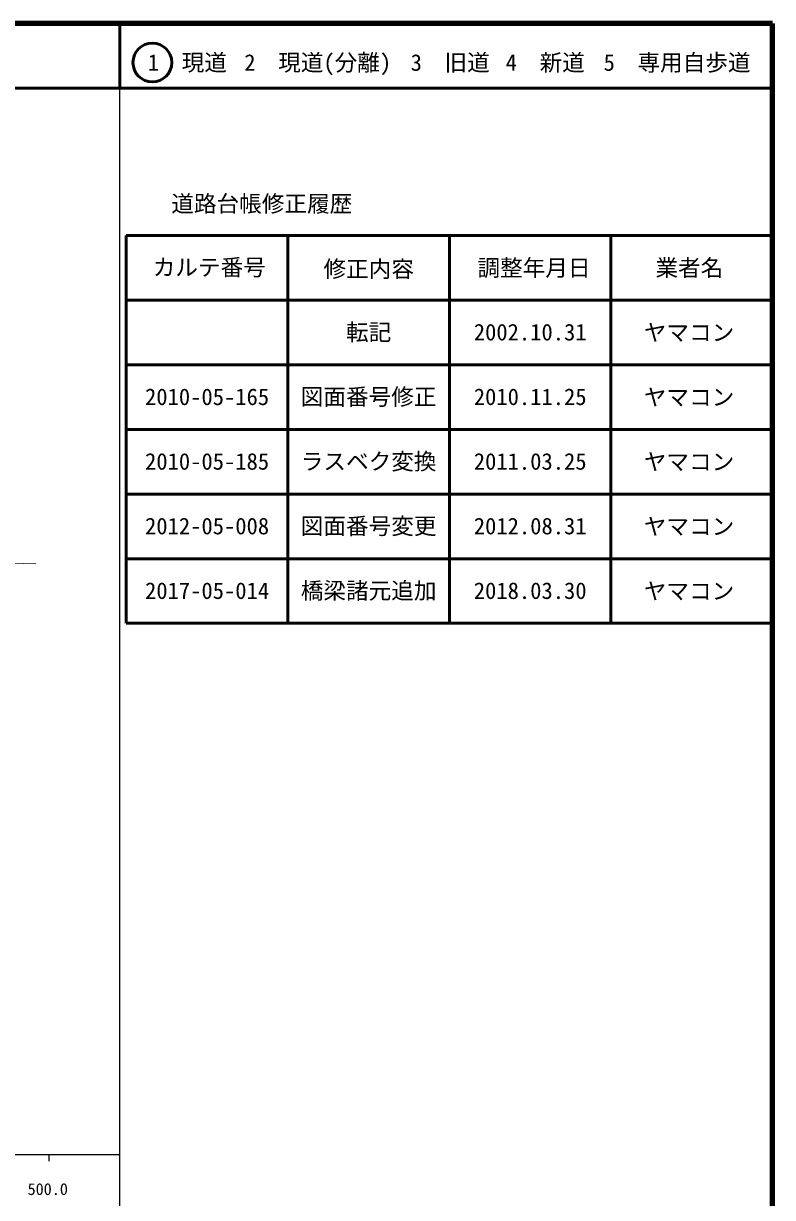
# Model space of a CAD drawing. Units: millimetres on the paper, enlarged 1000 times. Extents: x 40000 to 680000, y 20000 to 380000.
# Drawn here: x 564089 to 680000, y 198357 to 380000 of the extents above; entities that cross this region are included whole.
import ezdxf
from ezdxf.enums import TextEntityAlignment as Align

# ---------------------------------------------------------------- set-up
doc = ezdxf.new("R2010")
doc.units = ezdxf.units.MM
doc.header["$LTSCALE"] = 1000
for name, color, linetype, lineweight in [('M-STR-HTXT', 7, 'Continuous', 13), ('M-TTL', 2, 'Continuous', 140), ('M-TTL-BAND', 7, 'Continuous', 25), ('M-TTL-FRAM', 2, 'Continuous', 50), ('M-TTL-LINE', 7, 'Continuous', 50)]:
    doc.layers.add(name, color=color, linetype=linetype, lineweight=lineweight)
doc.layers.add('M-TTL-TXT', color=7, linetype='Continuous')
doc.styles.add('ＭＳ ゴシック', font='')
doc.styles.get('ＭＳ ゴシック').set_extended_font_data('MS Gothic')

msp = doc.modelspace()

# ---------------------------------------------------------------- linework, layer by layer
at = {"layer": 'M-STR-HTXT'}
msp.add_lwpolyline([(518591, 276515), (540787, 297086), (566001, 296403)], dxfattribs=at)
at = {"layer": 'M-TTL'}
for p, q in [((680000, 380000), (40000, 380000)), ((680000, 20000), (680000, 380000))]:
    msp.add_line(p, q, dxfattribs=at)
at = {"layer": 'M-TTL-BAND'}
for p, q in [((579000, 20000), (579000, 370000)), ((40000, 205000), (579000, 205000)), ((568000, 205000), (568000, 204000))]:
    msp.add_line(p, q, dxfattribs=at)
at = {"layer": 'M-TTL-FRAM'}
for p, q in [((580000, 347197), (580000, 287197)), ((580000, 347197), (680000, 347197)), ((580000, 287197), (680000, 287197))]:
    msp.add_line(p, q, dxfattribs=at)
at = {"layer": 'M-TTL-LINE'}
for p, q in [((579000, 380000), (579000, 370000)), ((40000, 370000), (680000, 370000)), ((605000, 347197), (605000, 287197)), ((630000, 347197), (630000, 287197)), ((655000, 347197), (655000, 287197)), ((580000, 337197), (680000, 337197)), ((580000, 327197), (680000, 327197)), ((580000, 317197), (680000, 317197)), ((580000, 307197), (680000, 307197)), ((580000, 297197), (680000, 297197))]:
    msp.add_line(p, q, dxfattribs=at)
msp.add_circle((584031, 373958), 3000, dxfattribs=at)

# ---------------------------------------------------------------- texts
at = {"layer": 'M-TTL-BAND', "style": 'ＭＳ ゴシック'}
msp.add_text('500.0', height=1833, dxfattribs=at).set_placement((567844, 198195), align=Align.BOTTOM_CENTER)
at = {"layer": 'M-TTL-TXT', "style": 'ＭＳ ゴシック'}
for s, p in [('1\u3000現道', (589448, 373958)), ('2\u3000現道(分離)', (609619, 373958)), ('3\u3000旧道', (630121, 373958)), ('4\u3000新道', (644824, 373958)), ('5\u3000専用自歩道', (665228, 373958)), ('道路台帳修正履歴', (600968, 352113)), ('カルテ番号', (592839, 342277)), ('修正内容', (617509, 342023)), ('調整年月日', (643089, 342197)), ('業者名', (667134, 342197)), ('転記', (617500, 332245)), ('2002.10.31', (642500, 332245)), ('ヤマコン', (667077, 332189)), ('2010-05-165', (592500, 322245)), ('図面番号修正', (617500, 322245)), ('2010.11.25', (642500, 322245)), ('ヤマコン', (667077, 322189)), ('2010-05-185', (592500, 312245)), ('ラスベク変換', (617500, 312245)), ('2011.03.25', (642500, 312245)), ('ヤマコン', (667077, 312189)), ('2012-05-008', (592500, 302245)), ('図面番号変更', (617500, 302245)), ('2012.08.31', (642500, 302245)), ('ヤマコン', (667077, 302189)), ('2017-05-014', (592500, 292245)), ('橋梁諸元追加', (617500, 292245)), ('2018.03.30', (642500, 292245)), ('ヤマコン', (667077, 292189))]:
    msp.add_text(s, height=2566, dxfattribs=at).set_placement(p, align=Align.MIDDLE_CENTER)

doc.saveas('drawing.dxf')
